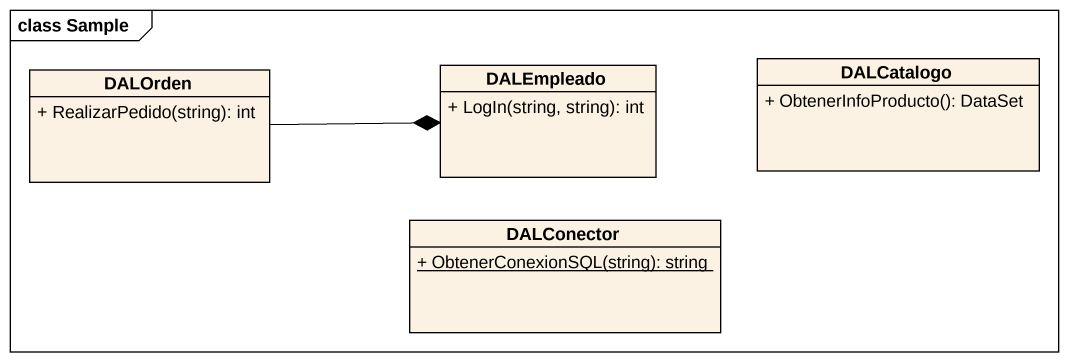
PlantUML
@startuml
mainframe class Sample
hide circle
hide empty members
skinparam classAttributeIconSize 0
class DALOrden {
  + RealizarPedido(string): int
}
class DALEmpleado {
  + LogIn(string, string): int
}
class DALCatalogo {
  + ObtenerInfoProducto(): DataSet
}
class DALConector {
  {static} + ObtenerConexionSQL(string): string
}
DALOrden -right-* DALEmpleado
@enduml
